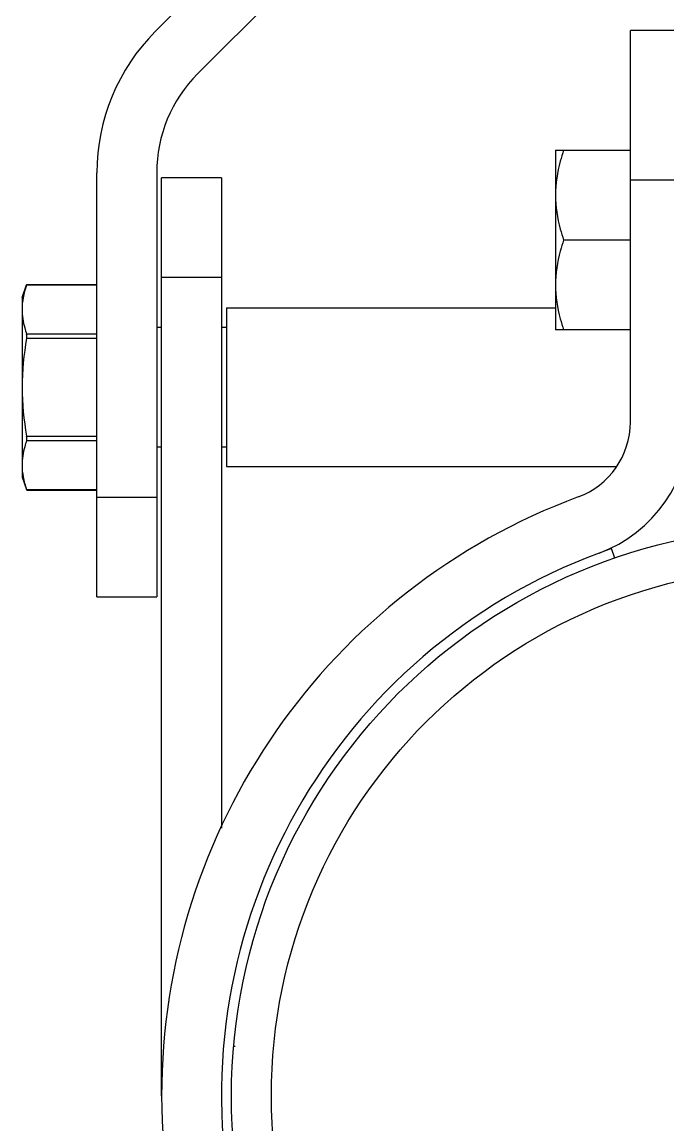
# Model space of a CAD drawing. Extents: x -427546 to -314919, y 698702 to 968782.
# Drawn here: x -419702 to -419232, y 901641 to 902443 of the extents above; entities that cross this region are included whole.
import ezdxf

# ---------------------------------------------------------------- set-up
doc = ezdxf.new("R2010")
doc.units = 0
doc.header["$LTSCALE"] = 1000
doc.header["$MEASUREMENT"] = 0
doc.layers.get('0').update_dxf_attribs({"linetype": 'CONTINUOUS'})

msp = doc.modelspace()

# ---------------------------------------------------------------- linework, layer by layer
at = {"linetype": 'CONTINUOUS'}
for p, q in [((-419605.08, 902436.15), (-419419.95, 902621.28)), ((-419389.15, 902590.48), (-419574.28, 902405.35)), ((-419259.2, 902152.12), (-419259.2, 902436.93)), ((-419215.64, 902436.93), (-419259.2, 902436.93)), ((-419313.65, 902349.81), (-419313.65, 902219.13)), ((-419313.65, 902349.81), (-419259.2, 902349.81)), ((-419647.61, 902024.93), (-419647.61, 902333.48)), ((-419604.05, 902333.48), (-419604.05, 902024.93)), ((-419600.42, 901661.93), (-419600.42, 902329.85)), ((-419556.86, 902329.85), (-419600.42, 902329.85)), ((-419556.86, 902329.85), (-419556.86, 901856.72)), ((-419215.64, 902328.03), (-419259.2, 902328.03)), ((-419259.2, 902284.47), (-419307.82, 902284.47)), ((-419556.86, 902257.25), (-419600.42, 902257.25)), ((-419702.06, 902242.73), (-419698.76, 902251.79)), ((-419698.76, 902251.79), (-419698.59, 902252.27)), ((-419698.76, 902251.79), (-419647.61, 902251.79)), ((-419698.61, 902252.27), (-419647.61, 902252.27)), ((-419702.06, 902242.72), (-419702.06, 902112.05)), ((-419553.23, 902235.1), (-419553.23, 902119.67)), ((-419553.23, 902235.1), (-419313.65, 902235.1)), ((-419698.76, 902216.16), (-419647.61, 902216.16)), ((-419600.42, 902220.95), (-419604.05, 902220.95)), ((-419600.42, 902220.95), (-419604.05, 902220.95)), ((-419553.23, 902220.95), (-419556.86, 902220.95)), ((-419553.23, 902220.95), (-419556.86, 902220.95)), ((-419259.2, 902219.13), (-419313.65, 902219.13)), ((-419698.76, 902213.01), (-419647.61, 902213.01)), ((-419698.76, 902141.76), (-419647.61, 902141.76)), ((-419698.76, 902138.61), (-419647.61, 902138.61)), ((-419600.42, 902133.83), (-419604.05, 902133.83)), ((-419600.42, 902133.83), (-419604.05, 902133.83)), ((-419553.23, 902133.83), (-419556.86, 902133.83)), ((-419553.23, 902133.83), (-419556.86, 902133.83)), ((-419553.23, 902119.67), (-419269.63, 902119.67)), ((-419702.06, 902112.05), (-419698.76, 902102.98)), ((-419698.76, 902102.99), (-419647.61, 902102.99)), ((-419698.59, 902102.5), (-419698.76, 902102.99)), ((-419698.61, 902102.5), (-419647.61, 902102.5)), ((-419647.61, 902097.53), (-419604.05, 902097.53)), ((-419270.51, 902053.2), (-419272.87, 902060.06)), ((-419647.61, 902024.93), (-419604.05, 902024.93)), ((-419547.6, 901698.23), (-419547, 901698.23))]:
    msp.add_line(p, q, dxfattribs=at)
for radius in [413.82, 384.78]:
    msp.add_circle((-419135.78, 901661.93), radius, dxfattribs=at)
for centre, radius, start, end in [((-419502.41, 902333.48), 145.2, 135.00001, 180), ((-419502.41, 902333.48), 101.64, 135.00001, 180), ((-419317.28, 902152.12), 58.08, 290.31751, 0), ((-419317.28, 902152.12), 101.64, 290.31751, 0), ((-419135.78, 901661.93), 464.64, 110.31751, 249.68249), ((-419135.78, 901661.93), 421.08, 109, 71)]:
    msp.add_arc(centre, radius, start, end, dxfattribs=at)
for points, knots in [([(-419307.82, 902349.81), (-419308.7, 902347.16), (-419311.92, 902336.56), (-419313.65, 902325.44), (-419313.65, 902317.14)], [0, 0, 0, 0, 0.251892, 1, 1, 1, 1]), ([(-419313.65, 902317.14), (-419313.65, 902308.85), (-419311.92, 902297.72), (-419308.7, 902287.12), (-419307.82, 902284.47)], [0, 0, 0, 0, 0.748108, 1, 1, 1, 1]), ([(-419307.82, 902284.47), (-419308.7, 902281.82), (-419311.92, 902271.22), (-419313.65, 902260.1), (-419313.65, 902251.8)], [0, 0, 0, 0, 0.251892, 1, 1, 1, 1]), ([(-419313.65, 902251.8), (-419313.65, 902243.51), (-419311.92, 902232.38), (-419308.7, 902221.78), (-419307.82, 902219.13)], [0, 0, 0, 0, 0.748108, 1, 1, 1, 1]), ([(-419702.06, 902233.97), (-419702.06, 902229.46), (-419701.09, 902223.39), (-419699.26, 902217.62), (-419698.76, 902216.16)], [0, 0, 0, 0, 0.744761, 1, 1, 1, 1]), ([(-419698.76, 902213.01), (-419698.7, 902213.32), (-419698.57, 902214.36), (-419698.51, 902215.46), (-419698.76, 902216.16)], [0, 0, 0, 0, 0.299097, 1, 1, 1, 1]), ([(-419698.76, 902138.61), (-419699.26, 902137.15), (-419701.09, 902131.39), (-419702.06, 902125.31), (-419702.06, 902120.8)], [0, 0, 0, 0, 0.25524, 1, 1, 1, 1]), ([(-419698.76, 902138.61), (-419698.69, 902138.8), (-419698.5, 902139.84), (-419698.61, 902140.91), (-419698.76, 902141.76)], [0, 0, 0, 0, 0.185973, 1, 1, 1, 1])]:
    msp.add_open_spline(points, degree=3, knots=knots, dxfattribs=at)
for points in [[(-419698.76, 902251.79), (-419699.8, 902248.78), (-419700.67, 902245.69), (-419701.25, 902242.56)], [(-419701.25, 902242.56), (-419701.78, 902239.73), (-419702.06, 902236.85), (-419702.06, 902233.97)], [(-419698.76, 902213.01), (-419700.8, 902201.26), (-419702.06, 902189.31), (-419702.06, 902177.39)], [(-419702.06, 902177.39), (-419702.06, 902165.46), (-419700.8, 902153.51), (-419698.76, 902141.76)], [(-419702.06, 902120.8), (-419702.06, 902117.92), (-419701.78, 902115.04), (-419701.25, 902112.21)], [(-419701.25, 902112.21), (-419700.67, 902109.08), (-419699.8, 902105.99), (-419698.76, 902102.99)]]:
    msp.add_open_spline(points, degree=3, dxfattribs=at)

doc.saveas('drawing.dxf')
